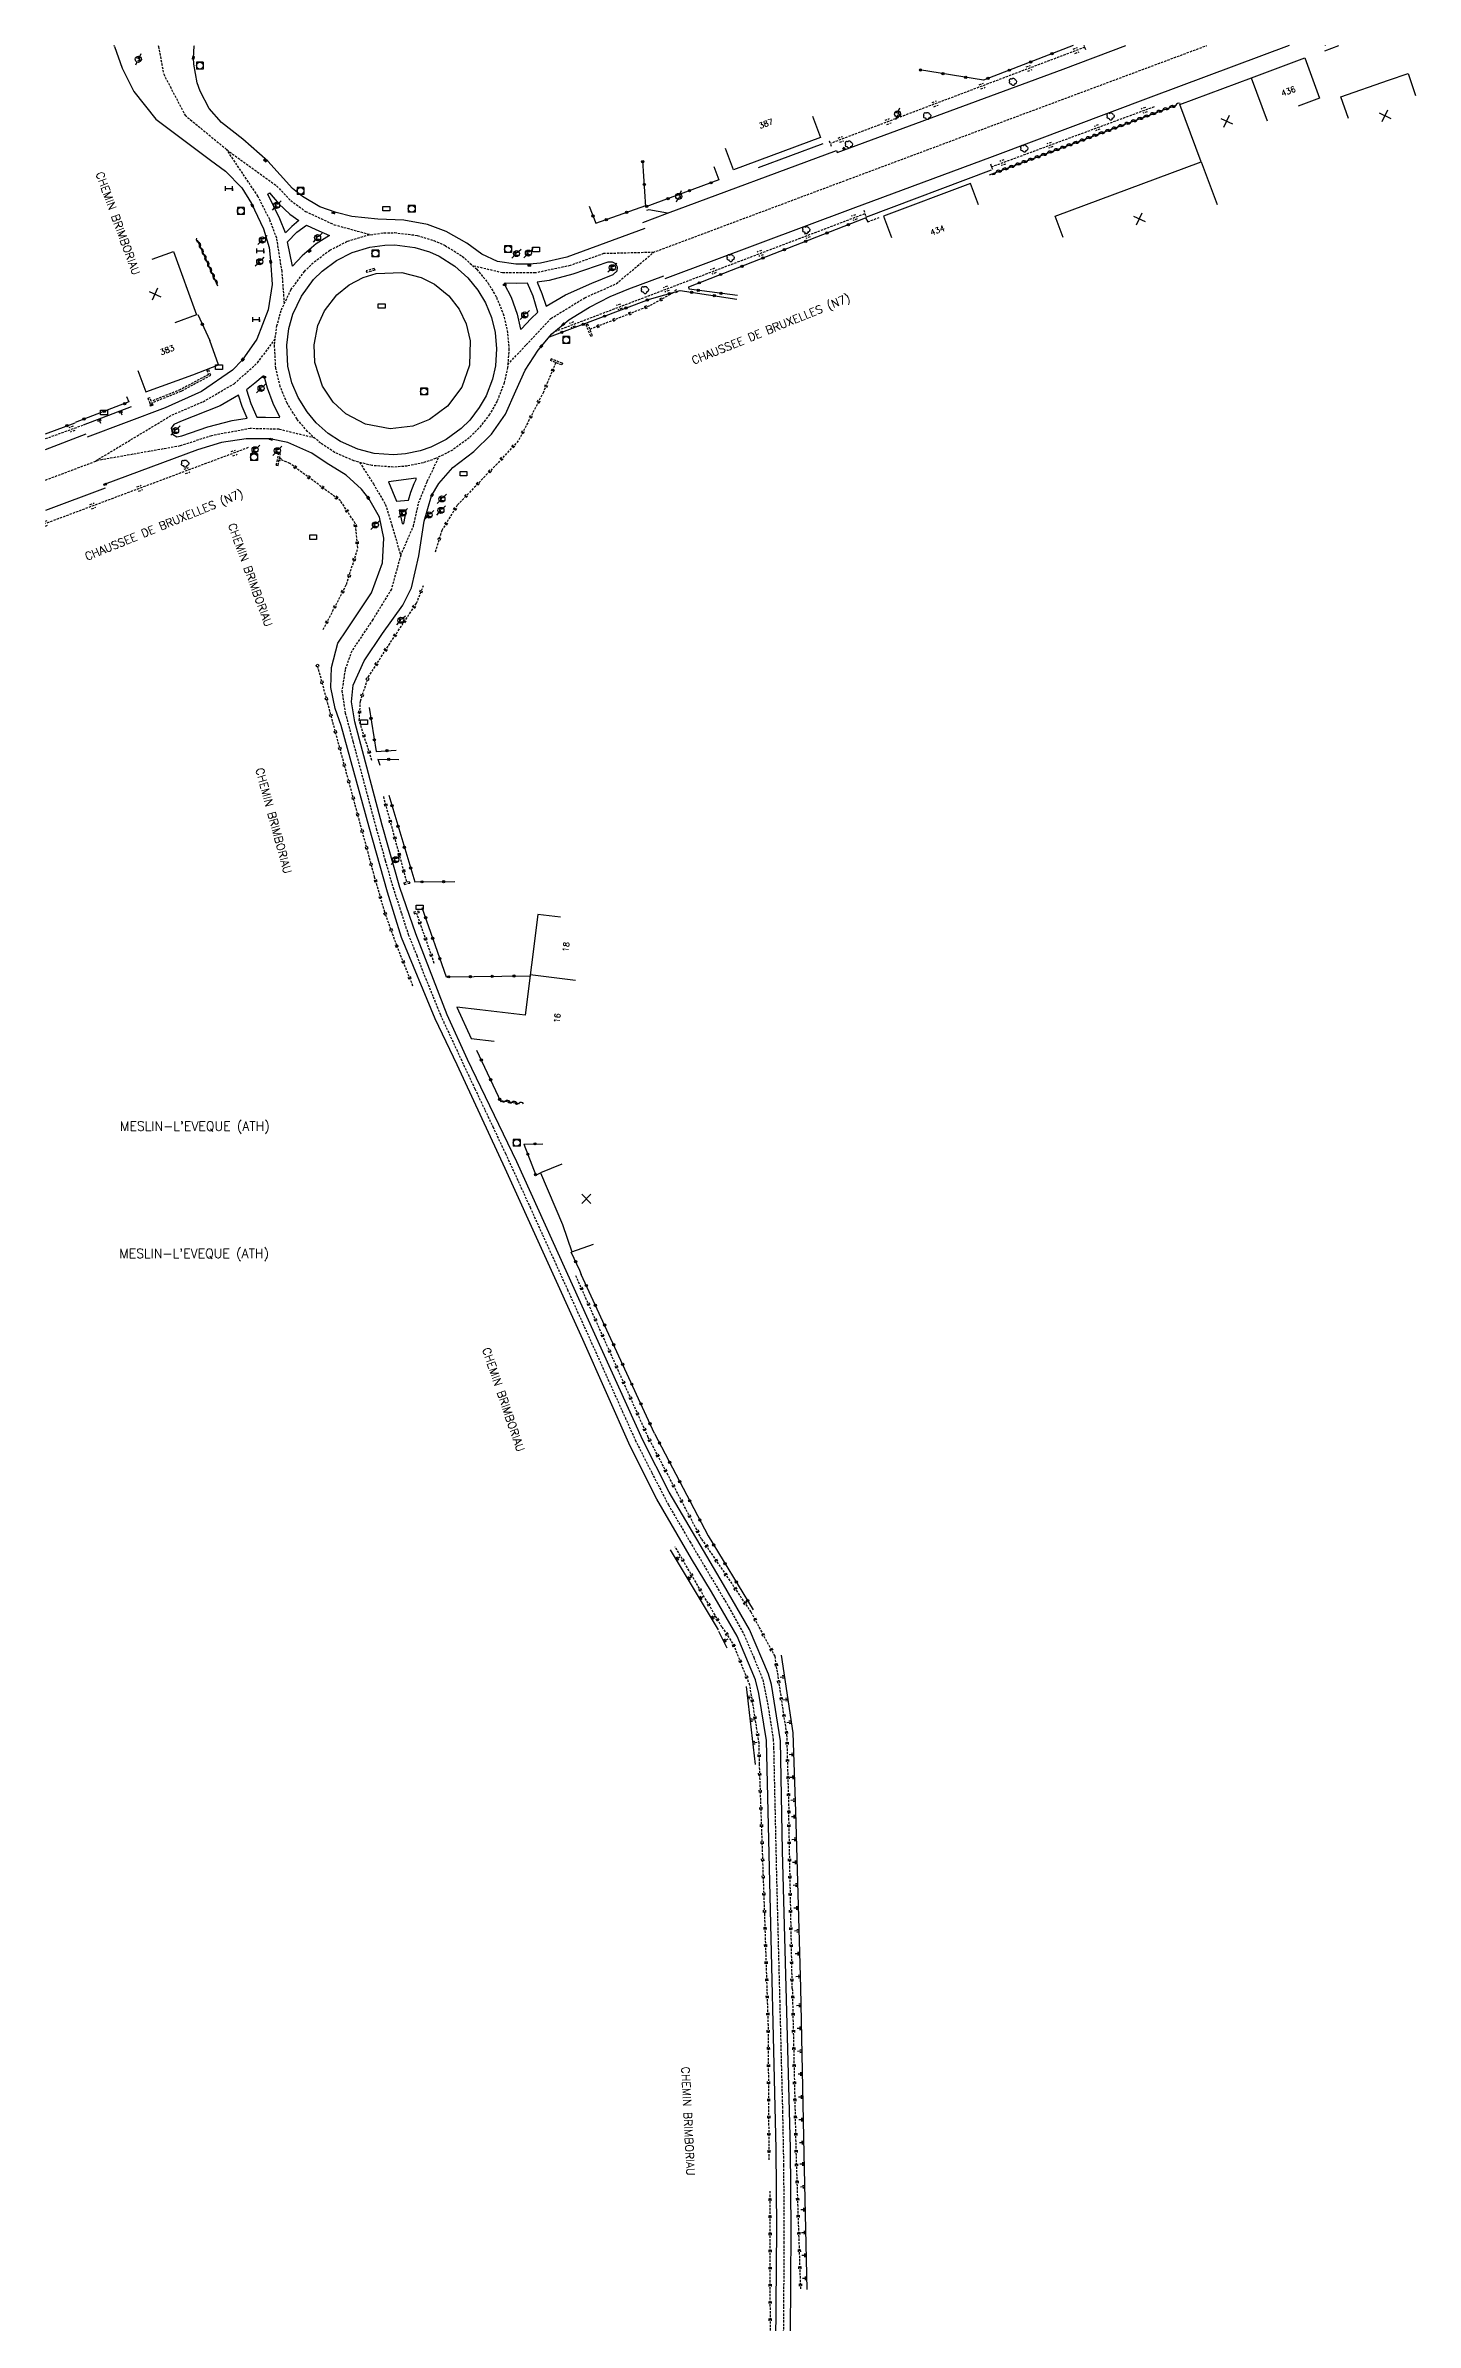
# Model space of a CAD drawing. Header units: millimetres. Extents: x 114000 to 114821, y 148000 to 149000.
# Drawn here: x 114000 to 114299.6, y 148502.1 to 149000 of the extents above; entities that cross this region are included whole.
import ezdxf
from ezdxf.enums import TextEntityAlignment as Align

# ---------------------------------------------------------------- set-up
doc = ezdxf.new("R2010")
doc.units = ezdxf.units.MM
doc.linetypes.add('DASHED', pattern=[0.75, 0.5, -0.25])
doc.layers.get('0').update_dxf_attribs({"linetype": 'CONTINUOUS'})
for name, color, linetype in [('W0001', 6, 'DASHED'), ('W0008', 7, 'CONTINUOUS'), ('W0100', 7, 'CONTINUOUS'), ('W0112', 1, 'DASHED'), ('W0211', 2, 'CONTINUOUS'), ('W0220', 5, 'DASHED'), ('W0300', 7, 'CONTINUOUS'), ('W0310', 3, 'CONTINUOUS'), ('W0322', 7, 'CONTINUOUS'), ('W0400', 7, 'CONTINUOUS'), ('W0420', 7, 'CONTINUOUS'), ('W0471', 7, 'CONTINUOUS'), ('W0851', 7, 'CONTINUOUS'), ('W0980', 7, 'CONTINUOUS'), ('W0989', 7, 'CONTINUOUS'), ('W0991', 7, 'CONTINUOUS'), ('W1102', 7, 'CONTINUOUS'), ('W1471', 7, 'CONTINUOUS'), ('W1474', 7, 'CONTINUOUS')]:
    doc.layers.add(name, color=color, linetype=linetype)
doc.styles.get("Standard").update_dxf_attribs({"font": 'romans.shx', "width": 0.85})

# ---------------------------------------------------------------- blocks, each defined once
blk = doc.blocks.new('T471')
for p, q in [((-0.333334, 0.333334), (-0.333334, -0.333334)), ((-0.333334, 0.333334), (0.333334, 0.333334)), ((-0.333334, 0), (0, 0)), ((0.500001, 0.500001), (1.000002, 1.000002)), ((-0.500001, -0.500001), (-1.000002, -1.000002)), ((-0.333334, -0.333334), (0.333334, -0.333334))]:
    blk.add_line(p, q)
blk.add_ellipse((0, 0), major_axis=(0.471405, 0.471405), ratio=1, start_param=5.4977871438, end_param=11.780972451)
blk = doc.blocks.new('t322o')
at = {"color": 0, "linetype": 'Continuous'}
for radius in [0.25, 0.15]:
    blk.add_circle((0, 0), radius, dxfattribs=at)
blk = doc.blocks.new('t310o')
at = {"color": 0, "linetype": 'Continuous'}
for centre, start, end in [((-0.5, 0.38), 216.8699, 323.1304), ((0.5, -0.37), 36.8699, 143.1303)]:
    blk.add_arc(centre, 0.625, start, end, dxfattribs=at)
blk = doc.blocks.new('T300')
for p, q in [((-0.8, 0.51), (-0.86, 0.34)), ((-0.86, 0.34), (-0.86, 0.17)), ((-0.86, 0.17), (-0.74, 0.06)), ((-0.69, 0.63), (-0.8, 0.51)), ((-0.8, -0.06), (-0.74, 0.06)), ((-0.74, 0.06), (-0.69, 0.11)), ((-0.57, 0.69), (-0.69, 0.63)), ((-0.46, 0.69), (-0.57, 0.69)), ((-0.29, 0.63), (-0.46, 0.69)), ((-0.29, 0.63), (-0.17, 0.74)), ((-0.23, 0.57), (-0.29, 0.63)), ((-0.17, 0.74), (-0.06, 0.8)), ((-0.06, 0.8), (0.06, 0.8)), ((0.06, 0.8), (0.23, 0.74)), ((0.23, 0.74), (0.34, 0.63)), ((0.34, 0.63), (0.4, 0.51)), ((0.46, 0.46), (0.34, 0.46)), ((0.4, 0.51), (0.4, 0.46)), ((0.57, 0.4), (0.46, 0.46)), ((0.57, 0.4), (0.69, 0.29)), ((0.69, 0.29), (0.74, 0.17)), ((0.74, 0.06), (0.69, -0.17)), ((0.74, 0.17), (0.74, 0.06)), ((-0.8, -0.17), (-0.8, -0.06)), ((-0.8, -0.23), (-0.8, -0.17)), ((-0.74, -0.34), (-0.8, -0.23)), ((-0.69, -0.4), (-0.74, -0.34)), ((-0.51, -0.46), (-0.69, -0.4)), ((-0.4, -0.46), (-0.51, -0.46)), ((-0.4, -0.46), (-0.34, -0.46)), ((-0.34, -0.46), (-0.34, -0.4)), ((-0.34, -0.51), (-0.34, -0.46)), ((-0.29, -0.63), (-0.34, -0.51)), ((-0.17, -0.74), (-0.29, -0.63)), ((-0.06, -0.8), (-0.17, -0.74)), ((0.06, -0.8), (-0.06, -0.8)), ((0.17, -0.74), (0.06, -0.8)), ((0.23, -0.69), (0.17, -0.74)), ((0.29, -0.46), (0.23, -0.46)), ((0.29, -0.63), (0.23, -0.69)), ((0.46, -0.4), (0.29, -0.46)), ((0.34, -0.51), (0.29, -0.63)), ((0.34, -0.51), (0.34, -0.46)), ((0.57, -0.34), (0.46, -0.4)), ((0.63, -0.29), (0.57, -0.34)), ((0.69, -0.17), (0.63, -0.29))]:
    blk.add_line(p, q)
blk = doc.blocks.new('T851')
for p, q in [((-0.25, -0.15), (0, 0.32)), ((0, 0.32), (0.25, -0.15)), ((-0.25, -0.15), (0.25, -0.15))]:
    blk.add_line(p, q)
for major_axis in [(-0.106, 0.106), (-0.0354, 0.0354), (-0.0236, 0.0236)]:
    blk.add_ellipse((0, 0), major_axis=major_axis, ratio=1, start_param=3.926991, end_param=10.210176)
blk = doc.blocks.new('t991o')
at = {"color": 0, "linetype": 'Continuous'}
for p, q in [((-1, 1), (1, -1)), ((-1, -1), (1, 1))]:
    blk.add_line(p, q, dxfattribs=at)
blk = doc.blocks.new('T420')
for p, q in [((0.75, 0.75), (-0.75, 0.75)), ((-0.75, 0.75), (-0.75, -0.75)), ((0.75, 0.75), (0.75, -0.75)), ((0.75, -0.75), (-0.75, -0.75))]:
    blk.add_line(p, q)
blk.add_ellipse((0, 0), major_axis=(-0.53, 0.53), ratio=1, start_param=3.926991, end_param=10.210176)
blk = doc.blocks.new('T400')
for p, q in [((-0.15, 0.3), (0.15, 0.3)), ((-0.15, -0.25), (-0.15, 0.3)), ((-0.15, 0.15), (0.15, 0.15)), ((-0.15, 0), (0.15, 0)), ((0.15, 0.3), (0.15, -0.25)), ((-0.15, -0.15), (0.15, -0.15)), ((-0.15, -0.25), (-0.15, -0.3)), ((-0.15, -0.3), (0.15, -0.3)), ((0.15, -0.3), (0.15, -0.25))]:
    blk.add_line(p, q)
blk = doc.blocks.new('t220o')
at = {"color": 0, "linetype": 'Continuous'}
for p, q in [((-0.25, 0.25), (0.25, 0.25)), ((-0.25, -0.25), (0.25, -0.25))]:
    blk.add_line(p, q, dxfattribs=at)
blk = doc.blocks.new('t211o')
at = {"color": 0, "linetype": 'Continuous'}
for p, q in [((-0.29, 0.5), (-0.29, 0)), ((0, 1), (0, 0)), ((0.29, 0.5), (0.29, 0))]:
    blk.add_line(p, q, dxfattribs=at)
blk = doc.blocks.new('T1471')
at = {"color": 0, "linetype": 'Continuous', "flags": 128}
blk.add_lwpolyline([(-0.75, -0.5), (-0.75, 0.5), (0.75, 0.5), (0.75, -0.5), (-0.75, -0.5)], dxfattribs=at)
blk = doc.blocks.new('T1474')
at = {"color": 0, "linetype": 'Continuous', "flags": 128}
for points in [[(-0.75, -0.5), (-0.75, 0.5)], [(-0.75, 0), (0.75, 0)], [(0.75, 0), (0.75, -0.5), (0.75, 0.5)]]:
    blk.add_lwpolyline(points, dxfattribs=at)

msp = doc.modelspace()

# ---------------------------------------------------------------- linework, layer by layer
at = {"layer": 'W0001'}
for points in [[(114024.65, 149000), (114024.7, 148999.8), (114025.84, 148993.74), (114030.51, 148984.77), (114039.64, 148977.23), (114050.56, 148969.28), (114053.62, 148966.1), (114056.84, 148963.74), (114063.11, 148960.82), (114071.12, 148958.64)], [(114132.87, 148954.75), (114175.14, 148970.58), (114253.99, 149000)], [(114052.26, 148943.6), (114051.74, 148950.58), (114050.56, 148957.9), (114049.03, 148961.93), (114046.46, 148967.04), (114039.64, 148977.23)], [(114076.34, 148959.08), (114081.3, 148958.48), (114084.92, 148957.38), (114087.38, 148956.28), (114091.16, 148953.91), (114094.33, 148951.08), (114096.78, 148948.06), (114098.62, 148944.95), (114100.1, 148941.36), (114101, 148937.68), (114101.35, 148933.68), (114101.06, 148929.61), (114100.32, 148926.24), (114098.77, 148922.23), (114097.11, 148919.33), (114094.79, 148916.31), (114092.68, 148914.22), (114089.02, 148911.52), (114085.32, 148909.67), (114082.65, 148908.76), (114079.12, 148908.03), (114076.1, 148907.8), (114071.42, 148908.15), (114067.45, 148909.16), (114063.24, 148911.03), (114060.17, 148913.03), (114057.3, 148915.58), (114055.01, 148918.29), (114052.85, 148921.79), (114051.34, 148925.42), (114050.36, 148929.45), (114050.07, 148934.6), (114050.59, 148938.67), (114051.58, 148942.17), (114053.68, 148946.61), (114056.61, 148950.57), (114058.77, 148952.71), (114062.21, 148955.26), (114066.09, 148957.23), (114070.35, 148958.53), (114074.02, 148959.04), (114076.34, 148959.08)], [(114133, 148954.76), (114122.06, 148954.49), (114114.74, 148951.89), (114107.18, 148950.27), (114099.98, 148950.28), (114093.51, 148951.82)], [(114101.1, 148930.23), (114105.11, 148934.54), (114110.53, 148940.31), (114117.97, 148944.85), (114124.83, 148947.91), (114133, 148954.76)], [(114010.98, 148909.18), (114027.67, 148919.21), (114034.48, 148922.11), (114041.26, 148926.05), (114046.37, 148930.62), (114050.23, 148935.8)], [(114058.92, 148914.15), (114051.07, 148916.07), (114044.76, 148916.24), (114036.3, 148914.68), (114029.43, 148912.43), (114010.98, 148909.18)], [(114000, 148904.98), (114011.38, 148909.25)], [(114077.68, 148888.52), (114080.48, 148894.91), (114081.6, 148899.97), (114083.48, 148904.69), (114086.06, 148910.04)], [(114068.7, 148908.84), (114071.7, 148904.16), (114074.32, 148899.67), (114075.74, 148895.08), (114077.68, 148888.52), (114075.64, 148881.11), (114071.58, 148874.46), (114066.96, 148867.57), (114065.52, 148863.49), (114064.84, 148858.9), (114065.56, 148854.03), (114067.25, 148847.72), (114069.57, 148839.08), (114072.34, 148828.78), (114074.3, 148821.77), (114076.01, 148815.82), (114077.85, 148810.26), (114079.34, 148805.59), (114081.2, 148801.01), (114082.82, 148796.71), (114084.78, 148791.99), (114086.38, 148787.97), (114088.28, 148783.89), (114091.46, 148777.05), (114093.91, 148771.84), (114096.11, 148767.19), (114097.82, 148763.57), (114100.58, 148757.72), (114103.37, 148751.67), (114105.97, 148745.95), (114108.7, 148739.93), (114111.23, 148734.37), (114114.13, 148727.98), (114117.83, 148719.84), (114122.71, 148709), (114126.13, 148701.38), (114128.98, 148695.05), (114132.59, 148687.9), (114136.24, 148680.85), (114140.93, 148672.82), (114145.54, 148665.07), (114149.39, 148658.58), (114152.74, 148652.57), (114154.89, 148647.52), (114156.86, 148642.68), (114158.07, 148636.65), (114159.16, 148629.58), (114159.24, 148627.71), (114159.52, 148615.06), (114159.86, 148600.06), (114160.14, 148589.2), (114160.57, 148572.44), (114160.91, 148559.08), (114161.19, 148548.15), (114161.42, 148536.44), (114161.51, 148519.66), (114161.41, 148505.53), (114161.31, 148492.41)]]:
    msp.add_lwpolyline(points, dxfattribs=at)
at = {"layer": 'W0008'}
for p, q in [((114015.07, 148999.8), (114014.99, 149000)), ((114032.52, 148999.84), (114032.56, 149000))]:
    msp.add_line(p, q, dxfattribs=at)
for points in [[(114015.07, 148999.8), (114016.78, 148995.04), (114019.29, 148989.93), (114024.09, 148983.92), (114036.1, 148974.93), (114039.34, 148972.53), (114042.92, 148968.89), (114045.02, 148965.44), (114047.7, 148959.94), (114048.94, 148955.82), (114049.24, 148952.97), (114049.55, 148947.77), (114048.67, 148942.23), (114046.23, 148935.78), (114043.04, 148931.18), (114040.93, 148928.98), (114034.11, 148924.35), (114026.2, 148920.8), (114009.1, 148914.36)], [(114131.07, 148959.96), (114113.99, 148953.73), (114108.28, 148952.42), (114105.83, 148952.22), (114102.86, 148952.16), (114098.82, 148952.76), (114095.4, 148954.36), (114092.12, 148956.78), (114087.66, 148959.32), (114083.54, 148960.86), (114078.4, 148961.79), (114072.66, 148962), (114067.01, 148962.61), (114063.59, 148963.52), (114060.01, 148964.73), (114056.23, 148966.97), (114053.99, 148968.76), (114048.59, 148974.71), (114043.15, 148979.56), (114038.47, 148983.19), (114035.82, 148986.23), (114033.81, 148990), (114033.15, 148991.82), (114032.42, 148995.94), (114032.33, 148997.33), (114032.52, 148999.84)], [(114130.62, 148961.3), (114136.06, 148963.34), (114172.98, 148977.08), (114173.13, 148976.61), (114222.54, 148994.81), (114236.31, 149000)], [(114272.03, 149000), (114241.76, 148988.72), (114207.02, 148975.69), (114176.56, 148964.33), (114135.48, 148948.97)], [(114170.03, 148978.53), (114155.86, 148973.28)], [(114179.44, 148962.48), (114206.91, 148972.81)], [(114048.98, 148967.77), (114051, 148965.37), (114053.44, 148963.14), (114055.37, 148961.74), (114053.85, 148960.43), (114052.46, 148959.07), (114051.25, 148962.1), (114048.6, 148967.51), (114048.98, 148967.77)], [(114136.06, 148963.34), (114131.92, 148964.09), (114131.43, 148963.92)], [(114054.95, 148959.15), (114057.11, 148960.71), (114059.11, 148959.76), (114062.1, 148958.43), (114059.18, 148956.62), (114056.15, 148954.03), (114054.03, 148951.76), (114052.96, 148957.08), (114054.95, 148959.15)], [(114076.39, 148956.4), (114080.74, 148955.85), (114083.98, 148954.86), (114086.12, 148953.91), (114089.55, 148951.76), (114092.38, 148949.22), (114094.57, 148946.52), (114096.22, 148943.75), (114097.54, 148940.52), (114098.35, 148937.24), (114098.66, 148933.66), (114098.4, 148929.99), (114097.74, 148927.02), (114096.34, 148923.38), (114094.88, 148920.82), (114092.77, 148918.09), (114090.93, 148916.26), (114087.61, 148913.82), (114084.28, 148912.15), (114081.94, 148911.35), (114078.74, 148910.69), (114076.1, 148910.49), (114071.85, 148910.81), (114068.32, 148911.7), (114064.52, 148913.39), (114061.8, 148915.17), (114059.22, 148917.46), (114057.19, 148919.86), (114055.24, 148923.02), (114053.9, 148926.25), (114053.02, 148929.85), (114052.76, 148934.5), (114053.22, 148938.13), (114054.1, 148941.23), (114055.99, 148945.22), (114058.64, 148948.81), (114060.52, 148950.67), (114063.62, 148952.98), (114067.1, 148954.73), (114070.93, 148955.9), (114074.23, 148956.36), (114076.39, 148956.4)], [(114072.29, 148950.13), (114077.93, 148950.37), (114082.18, 148949.29), (114085.1, 148947.8), (114088.22, 148945.23), (114090.46, 148942.35), (114092, 148939.17), (114092.89, 148935.42), (114092.71, 148930.1), (114091.02, 148925.29), (114087.93, 148921.13), (114084.01, 148918.23), (114080.32, 148916.75), (114075.37, 148916.17), (114069.96, 148917.2), (114065.71, 148919.47), (114062.91, 148922.04), (114060.55, 148925.54), (114058.88, 148930.71), (114058.72, 148934.55), (114059.56, 148938.76), (114061.01, 148941.97), (114063.73, 148945.49), (114066.39, 148947.66), (114069.5, 148949.28), (114072.29, 148950.13)], [(114162.87, 148488.16), (114163.12, 148522.23), (114162.97, 148540.19), (114161.21, 148605.22), (114160.73, 148629.28), (114158.8, 148641.58), (114158.16, 148643.81), (114153.95, 148653.61), (114148.31, 148663.46), (114136.4, 148683.65), (114130.67, 148695.02), (114120.17, 148718.18), (114103.08, 148755.86), (114092.3, 148778.25), (114087.88, 148788.03), (114080.96, 148805.71), (114077.51, 148815.87), (114073.6, 148829.48), (114067.68, 148852.1), (114066.93, 148856.49), (114067.27, 148860.15), (114069.67, 148865.43), (114073.69, 148871.41), (114078.13, 148877.63), (114080.03, 148881.42), (114081.62, 148888.42), (114082.83, 148895.96), (114084.43, 148901.53), (114086.04, 148904.25), (114089.11, 148907.73), (114093.69, 148911.22), (114097.57, 148915.01), (114100.62, 148919.38), (114102.9, 148924.49), (114104.92, 148928.98), (114107.76, 148933.38), (114110.76, 148936.94), (114114.49, 148940.03), (114118.95, 148942.79), (114123.51, 148945.09), (114127.61, 148946.77), (114135.2, 148949.65)], [(114125, 148950.72), (114125.12, 148951.5), (114124.74, 148952.23), (114124.01, 148952.65), (114122.99, 148952.65), (114115.33, 148950), (114110.16, 148948.65), (114107.53, 148948.24), (114108.53, 148945.77), (114109.48, 148943), (114113.76, 148945.48), (114119.48, 148948), (114124.18, 148949.92), (114125, 148950.72)], [(114103.86, 148938), (114104.1, 148938.06), (114106.12, 148940.24), (114107.7, 148941.72), (114106.65, 148945.16), (114105.4, 148948), (114103.05, 148947.98), (114100.52, 148948.03), (114100.34, 148947.92), (114101.86, 148944.96), (114103.19, 148941.26), (114103.86, 148938)], [(114044.93, 148921.71), (114046.19, 148918.71), (114048.09, 148918.74), (114051.12, 148918.62), (114051.28, 148918.73), (114049.76, 148921.7), (114048.52, 148925.07), (114047.85, 148927.7), (114047.63, 148927.69), (114045.77, 148926.14), (114043.95, 148924.72), (114044.93, 148921.71)], [(114027.79, 148915.04), (114028.7, 148914.46), (114029.84, 148914.63), (114035.47, 148916.63), (114040.83, 148917.99), (114044.1, 148918.53), (114043.04, 148921.05), (114042.19, 148923.51), (114038.23, 148921.19), (114029.49, 148917.76), (114028.08, 148917.14), (114027.48, 148916.29), (114027.79, 148915.04)], [(114000, 148911.69), (114008.9, 148915.06)], [(114159.69, 148489.01), (114159.95, 148522.61), (114159.82, 148539.98), (114158.27, 148604.57), (114157.68, 148629.31), (114156.03, 148639.64), (114155.3, 148642.63), (114151.27, 148652.13), (114145.69, 148661.82), (114141.28, 148669.05), (114133.71, 148682.11), (114127.9, 148693.73), (114117.51, 148717.05), (114100.51, 148754.43), (114090.03, 148777.07), (114085.25, 148787.14), (114077.88, 148804.97), (114074.78, 148814.82), (114070.8, 148829.07), (114064.68, 148851.31), (114063.35, 148855.03), (114062.4, 148859.6), (114062.57, 148863.96), (114063.96, 148869.27), (114065.89, 148872.22), (114071.29, 148880.32), (114073.69, 148886.87), (114074, 148892.27), (114073.05, 148896.88), (114070.69, 148900.93), (114069.13, 148903), (114065.77, 148906.01), (114061.35, 148908.76), (114058.22, 148910.83), (114052.99, 148913.2), (114049.09, 148913.96), (114043.86, 148913.96), (114038.46, 148913.16), (114033.25, 148911.57), (114012.86, 148903.99)], [(114075.05, 148904.62), (114076.77, 148900.39), (114079.38, 148900.55), (114079.9, 148902.36), (114080.66, 148904.24), (114081.09, 148905.13), (114081.05, 148905.36), (114075.05, 148904.62)], [(114013.08, 148903.19), (114000, 148898.31)], [(114077.35, 148898.37), (114077.81, 148896.48), (114077.97, 148895.49), (114078.38, 148895.5), (114078.63, 148897.01), (114078.85, 148898.44), (114077.35, 148898.37)]]:
    msp.add_lwpolyline(points, dxfattribs=at)
at = {"layer": 'W0100', "flags": 128}
for points in [[(114222.56, 148958.03), (114220.82, 148962.72), (114252.75, 148974.6), (114248.09, 148987.13), (114263.77, 148992.96), (114275.43, 148997.3), (114278.65, 148988.48), (114273.96, 148986.76)], [(114284.98, 148984.04), (114283.33, 148988.76), (114293.76, 148992.4), (114298.02, 148993.85), (114299.63, 148989.11)]]:
    msp.add_lwpolyline(points, dxfattribs=at)
at = {"layer": 'W0100'}
for points in [[(114167.78, 148984.58), (114169.52, 148979.89), (114150.49, 148972.83), (114148.75, 148977.51)], [(114204.05, 148965.17), (114202.28, 148969.86), (114183.26, 148962.69), (114185.03, 148958)], [(114023.29, 148953.25), (114027.99, 148954.95), (114033.01, 148941.08), (114028.31, 148939.37)], [(114020.21, 148928.95), (114021.94, 148924.25), (114032.19, 148928.02), (114037.85, 148930.19), (114035.95, 148935.47)], [(114112.61, 148809.35), (114107.65, 148809.96), (114104.94, 148787.97), (114094.98, 148789.15), (114089.96, 148789.73), (114093.12, 148782.83), (114098.09, 148782.25)], [(114112.9, 148755.39), (114108.29, 148753.45), (114113.04, 148742.16), (114115.1, 148736.21), (114119.83, 148737.85)]]:
    msp.add_lwpolyline(points, dxfattribs=at)
at = {"layer": 'W0112'}
for p, q in [((114070.16, 148950.75), (114070.27, 148950.36)), ((114071.88, 148951.25), (114072, 148950.87)), ((114118.62, 148939.07), (114118.24, 148938.92)), ((114119.24, 148936.41), (114119.61, 148936.56)), ((114035.28, 148929.03), (114035.65, 148929.16)), ((114110.61, 148931.49), (114110.46, 148931.12)), ((114113.05, 148930.51), (114112.9, 148930.14)), ((114022.43, 148922.89), (114022.8, 148923.03)), ((114050.99, 148910.79), (114051.39, 148910.71)), ((114050.48, 148908.26), (114050.88, 148908.18)), ((114078.38, 148816.92), (114078.48, 148816.53)), ((114079.55, 148817.21), (114079.65, 148816.82)), ((114080.53, 148810.52), (114080.63, 148810.13)), ((114081.59, 148810.8), (114081.7, 148810.42))]:
    msp.add_line(p, q, dxfattribs=at)
for points in [[(114227.52, 148999.09), (114227.17, 149000)], [(114279.92, 148999.97), (114279.92, 149000)], [(114171.92, 148977.92), (114171.36, 148979.34)], [(114206.67, 148974.12), (114207.15, 148972.76)], [(114178.97, 148964.01), (114179.44, 148962.48)], [(114179.83, 148961.45), (114182.33, 148962.39)], [(114071.88, 148951.25), (114070.16, 148950.75)], [(114072, 148950.87), (114070.27, 148950.36)], [(114119.24, 148936.41), (114118.24, 148938.92)], [(114119.61, 148936.56), (114118.62, 148939.07)], [(114035.65, 148929.16), (114036.11, 148927.84), (114029.65, 148924.37), (114022.88, 148921.67), (114022.43, 148922.89)], [(114035.28, 148929.03), (114035.62, 148928.03), (114029.48, 148924.74), (114023.11, 148922.2), (114022.8, 148923.03)], [(114112.9, 148930.14), (114110.46, 148931.12)], [(114113.05, 148930.51), (114110.61, 148931.49)], [(114050.48, 148908.26), (114050.99, 148910.79)], [(114050.88, 148908.18), (114051.39, 148910.71)], [(114078.38, 148816.92), (114079.55, 148817.21)], [(114078.48, 148816.53), (114079.65, 148816.82)], [(114080.53, 148810.52), (114081.59, 148810.8)], [(114080.63, 148810.13), (114081.7, 148810.42)]]:
    msp.add_lwpolyline(points, dxfattribs=at)
at = {"layer": 'W0211'}
for p, q in [((114018.72, 148920.96), (114008.24, 148916.99)), ((114136.63, 148671.03), (114147.15, 148653.52)), ((114147.18, 148653.24), (114149.03, 148649.6)), ((114163.5, 148630.97), (114160.98, 148647.96)), ((114153.26, 148641.17), (114155.18, 148624.07)), ((114164.09, 148613.83), (114163.5, 148630.97)), ((114165.2, 148575.26), (114164.09, 148613.83)), ((114165.93, 148538.94), (114165.2, 148575.26)), ((114166.61, 148509.28), (114165.93, 148538.94))]:
    msp.add_line(p, q, dxfattribs=at)
at = {"layer": 'W0220'}
for p, q in [((114071.37, 148843.65), (114068.61, 148852.38)), ((114073.89, 148835.77), (114078.95, 148817.14)), ((114085.02, 148799.28), (114081.18, 148810.21)), ((114131.83, 148695.61), (114115.91, 148731.13)), ((114143.5, 148673.37), (114131.83, 148695.61)), ((114147.94, 148654.15), (114137.7, 148671.71)), ((114143.5, 148673.37), (114154.26, 148657.44)), ((114154.26, 148657.44), (114159.5, 148647.74)), ((114147.94, 148654.15), (114150.55, 148650.17)), ((114154.05, 148641.4), (114150.55, 148650.17)), ((114159.5, 148647.74), (114162.09, 148630.57)), ((114156.08, 148628.76), (114154.05, 148641.4)), ((114162.09, 148630.57), (114162.57, 148613.7)), ((114156.16, 148624.13), (114156.08, 148628.76)), ((114163.33, 148575.08), (114162.57, 148613.7)), ((114163.33, 148575.08), (114164.15, 148538.39)), ((114164.15, 148538.39), (114165.12, 148509.19))]:
    msp.add_line(p, q, dxfattribs=at)
for points in [[(114227.28, 148999.62), (114171.66, 148978.59)], [(114224.79, 148999.22), (114225.72, 148999.56)], [(114225.14, 148998.28), (114226.08, 148998.62)], [(114214.5, 148995.33), (114215.44, 148995.67)], [(114214.85, 148994.39), (114215.79, 148994.75)], [(114204.21, 148991.44), (114205.15, 148991.78)], [(114204.56, 148990.5), (114205.5, 148990.86)], [(114183.63, 148983.65), (114184.57, 148984.01)], [(114193.92, 148987.54), (114194.86, 148987.9)], [(114194.28, 148986.61), (114195.21, 148986.97)], [(114206.88, 148973.47), (114242.63, 148986.7)], [(114240.57, 148986.47), (114239.63, 148986.12)], [(114240.92, 148985.53), (114239.99, 148985.19)], [(114173.35, 148979.76), (114174.28, 148980.12)], [(114173.71, 148978.84), (114174.63, 148979.19)], [(114183.99, 148982.72), (114184.92, 148983.08)], [(114219.95, 148978.83), (114219.01, 148978.48)], [(114230.26, 148982.65), (114229.32, 148982.31)], [(114230.61, 148981.72), (114229.67, 148981.37)], [(114209.63, 148975.01), (114208.7, 148974.67)], [(114209.98, 148974.08), (114209.04, 148973.73)], [(114220.3, 148977.9), (114219.36, 148977.54)], [(114111.42, 148937.49), (114179.21, 148963.25)], [(114166.88, 148959.11), (114165.94, 148958.75)], [(114177.16, 148963.01), (114176.22, 148962.65)], [(114177.51, 148962.08), (114176.58, 148961.72)], [(114156.6, 148955.2), (114155.67, 148954.84)], [(114156.96, 148954.26), (114156.02, 148953.9)], [(114167.23, 148958.17), (114166.3, 148957.81)], [(114146.31, 148951.29), (114145.38, 148950.94)], [(114146.67, 148950.36), (114145.74, 148950)], [(114119.13, 148937.99), (114132.34, 148943.2), (114137.43, 148946.03)], [(114136.03, 148947.37), (114135.1, 148947.03)], [(114136.39, 148946.45), (114135.46, 148946.09)], [(114115.48, 148939.56), (114114.54, 148939.2)], [(114125.75, 148943.47), (114124.82, 148943.12)], [(114126.11, 148942.54), (114125.18, 148942.19)], [(114115.83, 148938.62), (114114.89, 148938.28)], [(114111.62, 148930.65), (114108.89, 148924.19), (114103.41, 148913.53), (114098.76, 148908.54), (114090.04, 148899.47), (114086.68, 148893.98), (114085.17, 148889.09)], [(114000, 148914.04), (114008.13, 148916.97)], [(114006.08, 148916.76), (114005.13, 148916.42)], [(114006.42, 148915.83), (114005.48, 148915.48)], [(114044.33, 148912.06), (114000, 148895.45)], [(114040.6, 148911.2), (114041.54, 148911.54)], [(114040.96, 148910.26), (114041.89, 148910.61)], [(114060.72, 148872.27), (114065.85, 148882.17), (114068.31, 148890.14), (114067.75, 148895.49), (114064.54, 148900.4), (114053.45, 148908.6), (114051.22, 148909.52)], [(114030.31, 148907.34), (114031.24, 148907.69)], [(114030.65, 148906.4), (114031.59, 148906.75)], [(114009.71, 148899.62), (114010.64, 148899.97)], [(114010.06, 148898.69), (114010.99, 148899.03)], [(114020, 148903.48), (114020.94, 148903.83)], [(114020.35, 148902.54), (114021.29, 148902.89)], [(114000, 148895.98), (114000.34, 148896.11)], [(114000, 148894.92), (114000.69, 148895.19)], [(114068.61, 148852.38), (114068.88, 148856.64), (114070.6, 148861.89), (114075.07, 148868.88), (114081.14, 148878.03), (114082.65, 148881.89)], [(114080.37, 148794.33), (114076.84, 148803.12), (114074.2, 148810.48), (114071.98, 148818.17), (114059.41, 148864.74)], [(114158.28, 148537.62), (114158.1, 148567.02), (114157.3, 148591.47), (114156.16, 148624.13)], [(114158.41, 148530.8), (114158.47, 148496.54), (114158.16, 148486)]]:
    msp.add_lwpolyline(points, dxfattribs=at)
at = {"layer": 'W0310'}
msp.add_line((114099.6, 148769.29), (114103.7, 148768.66), dxfattribs=at)
for points in [[(114279.78, 148998.86), (114282.85, 149000)], [(114206.45, 148971.73), (114247.26, 148986.97)], [(114037.72, 148947.39), (114033.24, 148957.47)]]:
    msp.add_lwpolyline(points, dxfattribs=at)
at = {"layer": 'W0322'}
for p, q in [((114118.88, 148964.9), (114120.39, 148961.13)), ((114120.39, 148961.13), (114131.31, 148965.01)), ((114033.31, 148941.2), (114035.95, 148935.47)), ((114070.79, 148855.2), (114072.32, 148845.64)), ((114072.32, 148845.64), (114076.68, 148845.9)), ((114072.7, 148843.97), (114077.26, 148843.83)), ((114072.7, 148843.97), (114073.09, 148842.63)), ((114094.29, 148780.28), (114099.61, 148769)), ((114104.65, 148759.77), (114108.78, 148759.84)), ((114114.9, 148736.16), (114116.79, 148732.19)), ((114116.79, 148732.19), (114117.18, 148731.26)), ((114133.19, 148696.47), (114117.18, 148731.26)), ((114133.19, 148696.47), (114144.9, 148674.11)), ((114144.9, 148674.11), (114154.79, 148657.91))]:
    msp.add_line(p, q, dxfattribs=at)
for points in [[(114224.79, 149000), (114205.15, 148992.44), (114191.17, 148994.67)], [(114146.15, 148973.56), (114147.28, 148970.62), (114131.33, 148964.76), (114130.62, 148974.78)], [(114151.32, 148945.33), (114140.74, 148946.72), (114140.7, 148947.22), (114179.33, 148962.29), (114179.83, 148961.45)], [(114110.21, 148936.29), (114132.07, 148944.5), (114138.81, 148946.42), (114151.2, 148944.53)], [(114017.73, 148923.28), (114018.25, 148922.05), (114006.47, 148917.59)], [(114000, 148915.09), (114006.48, 148917.51)], [(114075.07, 148836.06), (114080.77, 148817.08), (114089.55, 148817.21)], [(114082.33, 148811.49), (114087.62, 148796.33), (114105.93, 148796.55)], [(114104.65, 148759.77), (114107.22, 148752.98), (114108.29, 148753.45)]]:
    msp.add_lwpolyline(points, dxfattribs=at)
at = {"layer": 'W1102'}
msp.add_line((114115.94, 148795.52), (114106.02, 148796.75), dxfattribs=at)
at = {"layer": 'W1102', "flags": 128}
for points in [[(114263.68, 148992.93), (114267.17, 148983.56)], [(114252.75, 148974.6), (114256.24, 148965.23)]]:
    msp.add_lwpolyline(points, dxfattribs=at)

# ---------------------------------------------------------------- block references
at = {"layer": 'W0211'}
for p, rotation in [((114016.38, 148920.07), 200.7410977315686), ((114011.71, 148918.3), 200.7410977315686), ((114137.91, 148668.89), 301.0214558211877), ((114140.49, 148664.6), 301.0214558211877), ((114143.07, 148660.32), 301.0214558211877), ((114145.65, 148656.03), 301.0214558211877), ((114148.31, 148651.01), 296.8224226230751), ((114161.67, 148643.33), 98.41158322744667), ((114153.54, 148638.69), 276.4191247732768), ((114162.4, 148638.39), 98.41158322744667), ((114154.09, 148633.72), 276.4191247732768), ((114163.13, 148633.44), 98.41158322744667), ((114154.65, 148628.75), 276.4191247732768), ((114163.66, 148626.32), 91.9648658291165), ((114163.83, 148621.33), 91.9648658291165), ((114164, 148616.33), 91.9648658291165), ((114164.12, 148612.74), 91.65735647718502), ((114164.26, 148607.74), 91.65735647718502), ((114164.41, 148602.74), 91.65735647718502), ((114164.55, 148597.75), 91.65735647718502), ((114164.7, 148592.75), 91.65735647718502), ((114164.84, 148587.75), 91.65735647718502), ((114164.98, 148582.75), 91.65735647718502), ((114165.13, 148577.76), 91.65735647718502), ((114165.28, 148571.43), 91.15293843420609), ((114165.38, 148566.43), 91.15293843420609), ((114165.48, 148561.43), 91.15293843420609), ((114165.58, 148556.43), 91.15293843420609), ((114165.68, 148551.43), 91.15293843420609), ((114165.78, 148546.43), 91.15293843420609), ((114165.88, 148541.44), 91.15293843420609), ((114165.98, 148536.77), 91.31546529314296), ((114166.1, 148531.77), 91.31546529314296), ((114166.21, 148526.77), 91.31546529314296), ((114166.33, 148521.77), 91.31546529314296), ((114166.44, 148516.78), 91.31546529314296), ((114166.56, 148511.78), 91.31546529314296)]:
    msp.add_blockref('t211o', p, dxfattribs=dict(at, rotation=rotation))
at = {"layer": 'W0220'}
for p, rotation in [((114134.68, 148944.5), 29.0775123756287), ((114137.96, 148946.32), 29.0775123756287), ((114120.88, 148938.67), 21.53312592471705), ((114124.37, 148940.05), 21.53312592471705), ((114127.85, 148941.43), 21.53312592471705), ((114131.34, 148942.8), 21.53312592471705), ((114110.89, 148928.93), 247.1111743620878), ((114109.43, 148925.47), 247.1111743620878), ((114106.1, 148918.76), 242.7957449788152), ((114107.81, 148922.09), 242.7957449788152), ((114104.38, 148915.42), 242.7957449788152), ((114051.28, 148909.49), 157.637889132765), ((114099.75, 148909.6), 227.0039702859976), ((114102.3, 148912.34), 227.0039702859976), ((114054.58, 148907.77), 143.5073134941927), ((114057.59, 148905.53), 143.5073134941927), ((114094.56, 148904.18), 226.1203291304042), ((114097.16, 148906.88), 226.1203291304042), ((114060.61, 148903.3), 143.5073134941927), ((114063.62, 148901.07), 143.5073134941927), ((114089.53, 148898.64), 238.5459104352176), ((114091.96, 148901.48), 226.1203291304042), ((114065.97, 148898.21), 123.2270552451457), ((114067.8, 148895), 96.01467582308405), ((114087.58, 148895.44), 238.5459104352176), ((114068.2, 148891.27), 96.01467582308405), ((114086.08, 148892.04), 252.7781438189165), ((114066.43, 148884.06), 72.77561325354843), ((114067.54, 148887.64), 72.77561325354843), ((114065.03, 148880.6), 62.64228749555669), ((114082.16, 148880.64), 68.5829589081564), ((114061.58, 148873.93), 62.64228749555669), ((114063.3, 148877.27), 62.64228749555669), ((114078.54, 148874.12), 56.43454558828601), ((114080.62, 148877.24), 56.43454558828601), ((114076.47, 148871), 56.43454558828601), ((114059.51, 148864.35), 105.1091939017906), ((114072.4, 148864.7), 57.43862732079513), ((114074.42, 148867.86), 57.43862732079513), ((114060.49, 148860.73), 105.1091939017906), ((114070.47, 148861.49), 71.80795607874595), ((114061.47, 148857.11), 105.1091939017906), ((114068.73, 148854.25), 86.42784296862497), ((114069.3, 148857.93), 71.80795607874595), ((114062.45, 148853.49), 105.1091939017906), ((114063.43, 148849.87), 105.1091939017906), ((114069.68, 148849.02), 107.5246310354489), ((114064.4, 148846.25), 105.1091939017906), ((114070.81, 148845.44), 107.5246310354489), ((114065.38, 148842.63), 105.1091939017906), ((114066.36, 148839.01), 105.1091939017906), ((114067.34, 148835.39), 105.1091939017906), ((114074.38, 148833.96), 285.2081541734709), ((114068.31, 148831.77), 105.1091939017906), ((114075.36, 148830.34), 285.2081541734709), ((114069.29, 148828.14), 105.1091939017906), ((114070.27, 148824.52), 105.1091939017906), ((114076.35, 148826.72), 285.2081541734709), ((114071.24, 148820.9), 105.1091939017906), ((114077.33, 148823.11), 285.2081541734709), ((114078.31, 148819.49), 285.2081541734709), ((114072.24, 148817.29), 106.0584567205917), ((114073.27, 148813.68), 106.0584567205917), ((114074.34, 148810.09), 109.7695657349806), ((114075.61, 148806.56), 109.7695657349806), ((114081.91, 148808.12), 109.3502452162173), ((114083.15, 148804.59), 109.3502452162173), ((114076.88, 148803.03), 111.8835045855718), ((114078.27, 148799.55), 111.8835045855718), ((114084.4, 148801.05), 109.3502452162173), ((114079.67, 148796.07), 111.8835045855718), ((114117.26, 148728.12), 114.1373817901674), ((114118.8, 148724.7), 114.1373817901674), ((114120.33, 148721.28), 114.1373817901674), ((114121.87, 148717.86), 114.1373817901674), ((114123.4, 148714.43), 114.1373817901674), ((114124.93, 148711.01), 114.1373817901674), ((114126.47, 148707.59), 114.1373817901674), ((114128, 148704.17), 114.1373817901674), ((114129.53, 148700.74), 114.1373817901674), ((114131.07, 148697.32), 114.1373817901674), ((114132.18, 148694.96), 117.6783657846311), ((114133.92, 148691.64), 117.6783657846311), ((114135.66, 148688.31), 117.6783657846311), ((114137.4, 148684.99), 117.6783657846311), ((114139.14, 148681.67), 117.6783657846311), ((114140.89, 148678.35), 117.6783657846311), ((114142.63, 148675.03), 117.6783657846311), ((114144.55, 148671.82), 304.0206934181246), ((114139.43, 148668.73), 120.2495233606393), ((114141.32, 148665.49), 120.2495233606393), ((114146.65, 148668.71), 304.0206934181246), ((114148.74, 148665.6), 304.0206934181246), ((114143.21, 148662.25), 120.2495233606393), ((114150.84, 148662.49), 304.0206934181246), ((114145.1, 148659.01), 120.2495233606393), ((114146.99, 148655.77), 120.2495233606393), ((114152.94, 148659.38), 304.0206934181246), ((114155.15, 148655.79), 298.4105148228278), ((114148.96, 148652.59), 303.2295717001561), ((114150.57, 148650.1), 111.8001708750756), ((114156.93, 148652.49), 298.4105148228278), ((114151.97, 148646.62), 111.8001708750756), ((114158.71, 148649.19), 298.4105148228278), ((114159.78, 148645.88), 278.5888131782156), ((114153.36, 148643.14), 111.8001708750756), ((114160.34, 148642.18), 278.5888131782156), ((114154.6, 148638.02), 99.11264938136283), ((114160.9, 148638.47), 278.5888131782156), ((114161.46, 148634.76), 278.5888131782156), ((114155.19, 148634.32), 99.11264938136283), ((114155.79, 148630.61), 99.11264938136283), ((114162.02, 148631.05), 278.5888131782156), ((114156.13, 148626.01), 90.94052916378395), ((114162.15, 148628.7), 271.5994376747298), ((114162.25, 148624.95), 271.5994376747298), ((114156.23, 148621.96), 92.00090904053991), ((114162.36, 148621.2), 271.5994376747298), ((114156.37, 148618.21), 92.00090904053991), ((114162.46, 148617.45), 271.5994376747298), ((114156.5, 148614.47), 92.00090904053991), ((114156.63, 148610.72), 92.00090904053991), ((114162.57, 148613.7), 271.5994376747298), ((114162.62, 148610.7), 91.13932880871181), ((114156.76, 148606.97), 92.00090904053991), ((114162.7, 148606.95), 91.13932880871181), ((114156.89, 148603.22), 92.00090904053991), ((114162.77, 148603.2), 91.13932880871181), ((114157.02, 148599.48), 92.00090904053991), ((114157.15, 148595.73), 92.00090904053991), ((114162.85, 148599.45), 91.13932880871181), ((114162.92, 148595.71), 91.13932880871181), ((114157.28, 148591.98), 92.00090904053991), ((114163, 148591.96), 91.13932880871181), ((114157.4, 148588.23), 91.87143821577314), ((114163.07, 148588.21), 91.13932880871181), ((114157.53, 148584.48), 91.87143821577314), ((114157.65, 148580.74), 91.87143821577314), ((114163.15, 148584.46), 91.13932880871181), ((114163.22, 148580.71), 91.13932880871181), ((114157.77, 148576.99), 91.87143821577314), ((114163.3, 148576.96), 91.13932880871181), ((114157.9, 148573.24), 91.87143821577314), ((114163.38, 148573.21), 271.2831720314559), ((114158.02, 148569.49), 91.87143821577314), ((114158.11, 148565.74), 90.36045513221427), ((114163.46, 148569.46), 271.2831720314559), ((114163.54, 148565.71), 271.2831720314559), ((114158.13, 148561.99), 90.36045513221427), ((114163.63, 148561.96), 271.2831720314559), ((114158.15, 148558.24), 90.36045513221427), ((114163.71, 148558.21), 271.2831720314559), ((114158.18, 148554.49), 90.36045513221427), ((114158.2, 148550.74), 90.36045513221427), ((114163.79, 148554.46), 271.2831720314559), ((114163.88, 148550.72), 271.2831720314559), ((114158.22, 148546.99), 90.36045513221427), ((114163.96, 148546.97), 271.2831720314559), ((114158.25, 148543.24), 90.36045513221427), ((114164.05, 148543.22), 271.2831720314559), ((114158.27, 148539.49), 90.36045513221427), ((114164.13, 148539.47), 271.2831720314559), ((114164.22, 148536.52), 271.8986639344325), ((114164.34, 148532.77), 271.8986639344325), ((114158.42, 148528.93), 270.1003184713365), ((114164.47, 148529.02), 271.8986639344325), ((114164.59, 148525.27), 271.8986639344325), ((114158.42, 148525.18), 270.1003184713365), ((114158.43, 148521.43), 270.1003184713365), ((114164.71, 148521.52), 271.8986639344325), ((114158.44, 148517.68), 270.1003184713365), ((114164.84, 148517.78), 271.8986639344325), ((114158.44, 148513.93), 270.1003184713365), ((114164.96, 148514.03), 271.8986639344325), ((114165.09, 148510.28), 271.8986639344325), ((114158.45, 148510.18), 270.1003184713365), ((114158.46, 148506.43), 270.1003184713365), ((114158.46, 148502.68), 270.1003184713365)]:
    msp.add_blockref('t220o', p, dxfattribs=dict(at, rotation=rotation))
at = {"layer": 'W0300'}
for p in [(114211.64, 148992.04), (114192.87, 148984.59), (114232.98, 148984.5), (114175.76, 148978.34), (114214.11, 148977.46), (114166.43, 148959.64), (114149.89, 148953.52), (114131.14, 148946.53), (114030.57, 148908.56)]:
    msp.add_blockref('T300', p, dxfattribs=at)
at = {"layer": 'W0310'}
for p, rotation in [((114237.36, 148983.27), 20.46948660777433), ((114238.77, 148983.8), 20.46948660777433), ((114240.17, 148984.32), 20.46948660777433), ((114241.58, 148984.85), 20.46948660777433), ((114242.98, 148985.37), 20.46948660777433), ((114244.39, 148985.9), 20.46948660777433), ((114245.8, 148986.42), 20.46948660777433), ((114247.2, 148986.94), 20.46948660777433), ((114223.31, 148978.03), 20.46948660777433), ((114224.72, 148978.55), 20.46948660777433), ((114226.12, 148979.08), 20.46948660777433), ((114227.53, 148979.6), 20.46948660777433), ((114228.93, 148980.13), 20.46948660777433), ((114230.34, 148980.65), 20.46948660777433), ((114231.74, 148981.17), 20.46948660777433), ((114233.15, 148981.7), 20.46948660777433), ((114234.55, 148982.22), 20.46948660777433), ((114235.96, 148982.75), 20.46948660777433), ((114210.66, 148973.31), 20.46948660777433), ((114212.07, 148973.83), 20.46948660777433), ((114213.47, 148974.36), 20.46948660777433), ((114214.88, 148974.88), 20.46948660777433), ((114216.28, 148975.4), 20.46948660777433), ((114217.69, 148975.93), 20.46948660777433), ((114219.09, 148976.45), 20.46948660777433), ((114220.5, 148976.98), 20.46948660777433), ((114221.91, 148977.5), 20.46948660777433), ((114207.85, 148972.26), 20.46948660777433), ((114209.26, 148972.78), 20.46948660777433), ((114033.46, 148956.98), 113.9503555484812), ((114034.07, 148955.61), 113.9503555484812), ((114034.68, 148954.24), 113.9503555484812), ((114035.29, 148952.87), 113.9503555484812), ((114035.89, 148951.5), 113.9503555484812), ((114036.5, 148950.13), 113.9503555484812), ((114037.11, 148948.76), 113.9503555484812), ((114100.59, 148769.14), 351.1771612354297), ((114102.07, 148768.91), 351.1771612354297), ((114103.56, 148768.68), 351.1771612354297)]:
    msp.add_blockref('t310o', p, dxfattribs=dict(at, rotation=rotation))
at = {"layer": 'W0322'}
for p, rotation in [((114220.13, 148998.2), 201.0588155406392), ((114191.37, 148994.64), 170.9174776420381), ((114196.31, 148993.85), 170.9174776420381), ((114210.79, 148994.61), 201.0588155406392), ((114215.46, 148996.4), 201.0588155406392), ((114201.25, 148993.06), 170.9174776420381), ((114206.13, 148992.81), 201.0588155406392), ((114130.63, 148974.6), 94.0600036969238), ((114130.99, 148969.61), 94.0600036969238), ((114145.55, 148969.98), 200.1676180483365), ((114127.1, 148963.51), 19.54179737762878), ((114131.46, 148964.81), 200.1676180483365), ((114136.16, 148966.54), 200.1676180483365), ((114140.85, 148968.26), 200.1676180483365), ((114119.76, 148962.7), 291.7987340859967), ((114122.63, 148961.92), 19.54179737762878), ((114170.93, 148959.02), 21.32033884641225), ((114175.59, 148960.83), 21.32033884641225), ((114156.95, 148953.56), 21.32033884641225), ((114161.61, 148955.38), 21.32033884641225), ((114166.27, 148957.2), 21.32033884641225), ((114147.64, 148949.93), 21.32033884641225), ((114152.3, 148951.74), 21.32033884641225), ((114131.64, 148944.34), 20.5820339512353), ((114136.44, 148945.74), 15.92719049706201), ((114141.31, 148946.04), 351.3245281798912), ((114142.77, 148946.45), 172.5162814980726), ((114142.98, 148948.11), 21.32033884641225), ((114146.25, 148945.28), 351.3245281798912), ((114147.72, 148945.8), 172.5162814980726), ((114034.3, 148939.05), 294.7331943556696), ((114117.6, 148939.06), 20.5820339512353), ((114122.28, 148940.82), 20.5820339512353), ((114126.96, 148942.58), 20.5820339512353), ((114112.92, 148937.3), 20.5820339512353), ((114012.84, 148920), 200.7068097617614), ((114017.28, 148921.68), 200.7068097617614), ((114004.69, 148916.84), 20.47514881483072), ((114008.4, 148918.32), 200.7068097617614), ((114071.16, 148852.85), 279.1156317011731), ((114071.91, 148848.16), 279.1156317011731), ((114074.69, 148845.78), 3.427281158697403), ((114075.07, 148843.9), 358.3146175830771), ((114075.75, 148833.78), 286.7080352343196), ((114077.12, 148829.23), 286.7080352343196), ((114078.48, 148824.68), 286.7080352343196), ((114079.85, 148820.14), 286.7080352343196), ((114082.33, 148817.11), 0.8482050299589121), ((114087.08, 148817.17), 0.8482050299589121), ((114083.12, 148809.25), 289.2408017647016), ((114084.68, 148804.76), 289.2408017647016), ((114086.24, 148800.28), 289.2408017647016), ((114088.19, 148796.34), 0.6790336457394077), ((114092.94, 148796.4), 0.6790336457394077), ((114097.69, 148796.45), 0.6790336457394077), ((114102.44, 148796.51), 0.6790336457394077), ((114095.3, 148778.13), 295.2420496517563), ((114097.33, 148773.83), 295.2420496517563), ((114099.35, 148769.54), 295.2420496517563), ((114107.03, 148759.81), 0.9725501865195164), ((114105.49, 148757.55), 290.7040310443588), ((114107.17, 148753.1), 290.7040310443588), ((114115.92, 148734.02), 295.50424994788), ((114118.3, 148728.83), 114.7134977437475), ((114120.28, 148724.52), 114.7134977437475), ((114122.27, 148720.2), 114.7134977437475), ((114124.25, 148715.89), 114.7134977437475), ((114126.24, 148711.58), 114.7134977437475), ((114128.23, 148707.26), 114.7134977437475), ((114130.21, 148702.95), 114.7134977437475), ((114132.2, 148698.63), 114.7134977437475), ((114134.29, 148694.37), 297.6390988955948), ((114136.49, 148690.16), 297.6390988955948), ((114138.7, 148685.95), 297.6390988955948), ((114140.9, 148681.74), 297.6390988955948), ((114143.11, 148677.54), 297.6390988955948), ((114146.14, 148672.08), 301.3872841253328), ((114148.61, 148668.03), 301.3872841253328), ((114151.09, 148663.97), 301.3872841253328), ((114153.56, 148659.92), 301.3872841253328)]:
    msp.add_blockref('t322o', p, dxfattribs=dict(at, rotation=rotation))
at = {"layer": 'W0400'}
for p, rotation in [((114032.33, 148997.33), 178.7021514202798), ((114048.01, 148974.82), 47.91642644009667), ((114045.22, 148965.04), 25.75317973002219), ((114062.98, 148963.4), 71.86971660065514), ((114057.79, 148955.04), 130.4352710509781), ((114049.25, 148952.69), 3.042740550447549), ((114105.87, 148951.92), 92.8963270422687), ((114100.47, 148947.68), 90), ((114113.22, 148938.98), 129.1824983216062), ((114108.43, 148934.19), 139.6858690150589), ((114043.16, 148931.36), 324.3799142469232), ((114047.91, 148927.46), 90), ((114023.21, 148921.42), 111.9942365955538), ((114049.29, 148913.93), 78.42645503093961), ((114013.06, 148904.06), 110.2505800444116), ((114070.57, 148901.09), 36.9851039822676), ((114084.53, 148901.69), 149.5414488144142)]:
    msp.add_blockref('T400', p, dxfattribs=dict(at, rotation=rotation))
at = {"layer": 'W0420'}
for p in [(114033.75, 148995.61), (114055.76, 148968.21), (114042.71, 148963.8), (114080.07, 148964.29), (114072.12, 148954.52), (114101.17, 148955.46), (114113.88, 148935.6), (114082.79, 148924.34), (114045.58, 148909.98), (114103.03, 148760.03)]:
    msp.add_blockref('T420', p, dxfattribs=at)
at = {"layer": 'W0471'}
for p, rotation in [((114020.29, 148996.99), 198.8888949845681), ((114186.35, 148985.06), 205.4180051270585), ((114138.49, 148967.01), 200.4044556564334)]:
    msp.add_blockref('T471', p, dxfattribs=dict(at, rotation=rotation))
for p in [(114050.54, 148965.03), (114059.51, 148957.99), (114046.85, 148952.72), (114047.45, 148957.47), (114103.01, 148954.5), (114105.62, 148954.6), (114123.98, 148951.41), (114104.82, 148941.07), (114047.15, 148925.03), (114028.44, 148915.8), (114045.84, 148911.59), (114050.71, 148911.38), (114086.48, 148898.33), (114086.69, 148900.86), (114072.16, 148895.18), (114078.18, 148897.76), (114083.91, 148897.33), (114077.73, 148874.31), (114076.58, 148821.93)]:
    msp.add_blockref('T471', p, dxfattribs=at)
at = {"layer": 'W0851'}
msp.add_blockref('T851', (114174.64, 148977.48), dxfattribs=at)
at = {"layer": 'W0991'}
for p, rotation in [((114258.33, 148983.47), 20.41078602233535), ((114292.97, 148984.69), 19.10164745796735), ((114239.23, 148962.1), 20.41616470056504), ((114023.92, 148945.63), 289.8741471463193), ((114118.27, 148747.79), 90)]:
    msp.add_blockref('t991o', p, dxfattribs=dict(at, rotation=rotation))
at = {"layer": 'W1471'}
for p in [(114074.52, 148964.32), (114107.26, 148955.37), (114073.5, 148943.04), (114037.93, 148929.65), (114012.77, 148919.74), (114091.42, 148906.38), (114058.54, 148892.49), (114069.65, 148852.02), (114081.83, 148811.54)]:
    msp.add_blockref('T1471', p, dxfattribs=at)
at = {"layer": 'W1474'}
for p in [(114040.12, 148968.76), (114046.98, 148955.11), (114046.07, 148940.09)]:
    msp.add_blockref('T1474', p, dxfattribs=at)

# ---------------------------------------------------------------- texts
at = {"layer": 'W0980'}
for p in [(114032.67, 148763.55), (114032.51, 148735.7)]:
    msp.add_text("MESLIN-L'EVEQUE (ATH)", height=2, dxfattribs=at).set_placement(p, align=Align.MIDDLE)
at = {"layer": 'W0989'}
for s, rotation, p in [('CHEMIN BRIMBORIAU', 290, (114015.85, 148961.12)), ('CHAUSSEE DE BRUXELLES (N7)', 22.0532, (114158.68, 148937.89)), ('CHAUSSEE DE BRUXELLES (N7)', 22.2472, (114025.96, 148895.05)), ('CHEMIN BRIMBORIAU', 290, (114044.8, 148884.25)), ('CHEMIN BRIMBORIAU', 285.1977, (114049.89, 148830.48)), ('CHEMIN BRIMBORIAU', 288.7714, (114100.16, 148703.89)), ('CHEMIN BRIMBORIAU', 272.7849, (114140.54, 148546.09))]:
    msp.add_text(s, height=1.75, rotation=rotation, dxfattribs=at).set_placement(p, align=Align.MIDDLE)
at = {"layer": 'W0991'}
for s, rotation, p in [('436', 20.3917, (114271.82, 148990.02)), ('387', 20, (114157.57, 148982.92)), ('434', 20, (114195.07, 148959.6)), ('383', 20.1769, (114026.6, 148933.42)), ('18', 82.9824, (114113.83, 148802.89)), ('16', 82.9818, (114111.91, 148787.31))]:
    msp.add_text(s, height=1.25, rotation=rotation, dxfattribs=at).set_placement(p, align=Align.MIDDLE)

doc.saveas('drawing.dxf')
